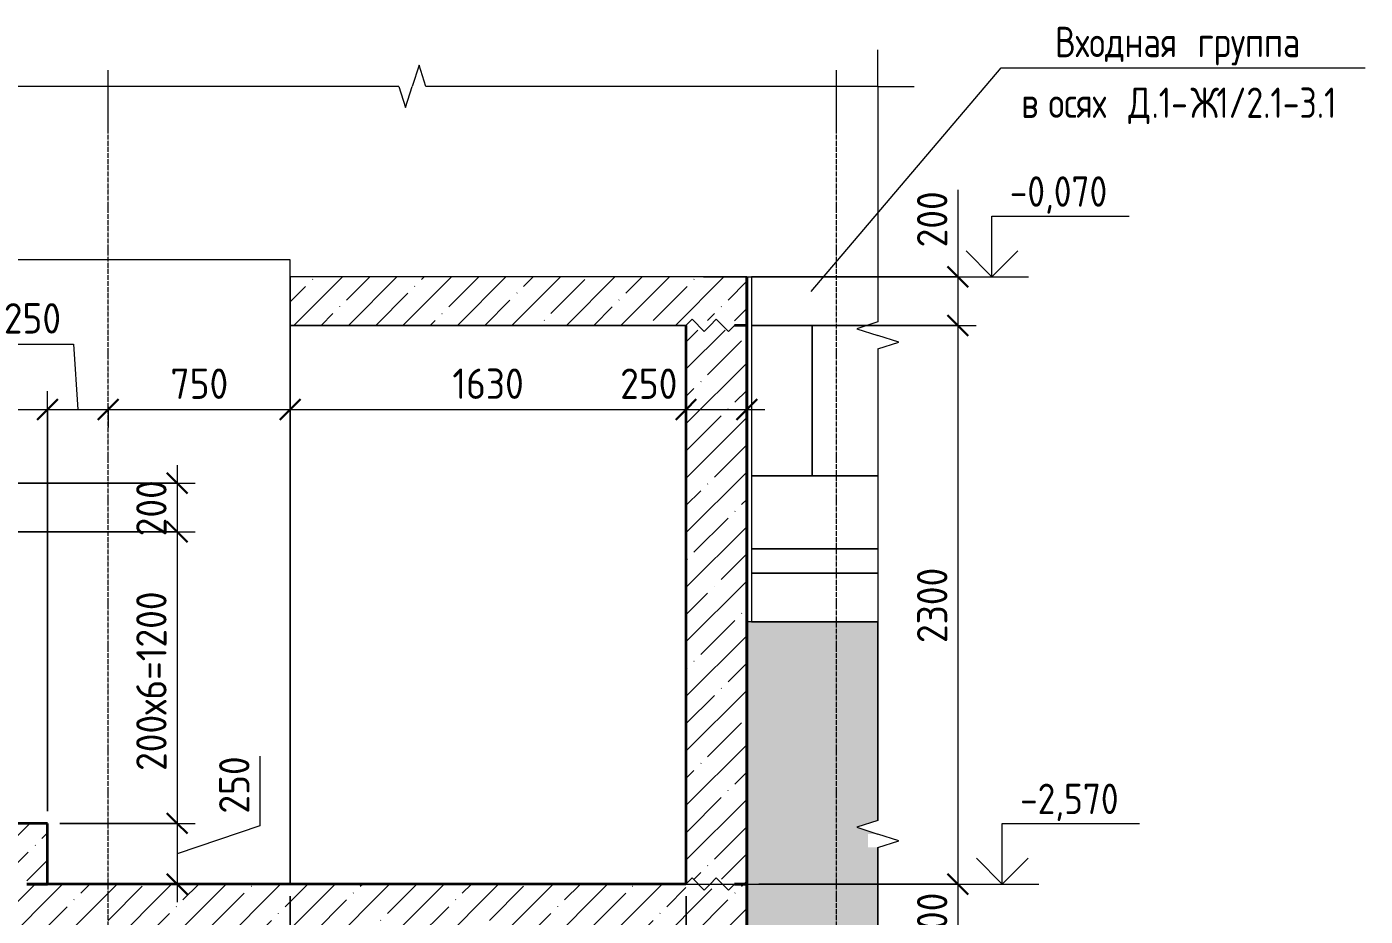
# Model space of a CAD drawing. Header units: millimetres. Extents: x 539 to 57753, y -5039 to 49726.
# Drawn here: x 24565 to 30079, y -2702 to 959 of the extents above; entities that cross this region are included whole.
import ezdxf

# ---------------------------------------------------------------- set-up
doc = ezdxf.new("R2010")
doc.units = ezdxf.units.MM
doc.linetypes.add('01 Штриховая _2 мм_', pattern=[3, 2, -1])
doc.linetypes.add('02 Штрихпунктирная _20 мм_', pattern=[25, 20, -2.5, 0, -2.5])
for name, color, linetype, lineweight in [('AA_Dim', 7, 'Continuous', 9), ('AA_Dim-50', 7, 'Continuous', 9), ('AA_Linii', 7, 'Continuous', 9), ('AA_Oformlenie', 7, 'Continuous', 9), ('AA_Vinoska', 7, 'Continuous', 9), ('AA_Visotnaya otmetka', 7, 'Continuous', 9), ('AF_Element_Гидроизоляция', 253, 'Continuous', 20), ('AF_Lestnica', 7, '01 Штриховая _2 мм_', 9), ('AF_Perekritie', 7, 'Continuous', 60), ('AF_Perekritie_Гидроизоляция', 253, 'Continuous', 20), ('AF_Perekritie_Опалубка', 253, 'Continuous', 20), ('AF_Pokritie', 7, 'Continuous', 9), ('AF_Stena', 7, 'Continuous', 60), ('AF_Stena_Гидроизоляция', 253, 'Continuous', 20), ('AF_Stena_Опалубка', 253, 'Continuous', 20), ('KR_Fundament', 7, 'Continuous', 20), ('Оси', 7, 'Continuous', 9)]:
    doc.layers.add(name, color=color, linetype=linetype, lineweight=lineweight)
doc.styles.add('GOST Common', font='GOST Common.ttf', dxfattribs={"width": 0.85, "height": 125})
doc.styles.add('ISOCPEUR_2', font='isocpeur.ttf', dxfattribs={"width": 0.85, "height": 125})
doc.styles.add('ISOCPEUR_3', font='isocpeur.ttf', dxfattribs={"width": 0.9, "height": 125})
doc.dimstyles.new('00_Точн_3_знака__прозр_', dxfattribs={"dimscale": 304.8, "dimtxt": 124.497647, "dimasz": 0.278871, "dimexe": 0.246063, "dimexo": 0.164042, "dimgap": 0.016404, "dimtad": 1, "dimdec": 3, "dimrnd": 0.001, "dimdsep": 46, "dimtxsty": 'ISOCPEUR_3', "dimblk1": 'OBLIQUE', "dimblk2": 'OBLIQUE', "dimsah": 1, "dimcen": 0.09, "dimdle": 0.246063, "dimazin": 0, "dimtfac": 1, "dimtdec": 4, "dimtix": 1, "dimtmove": 1, "dimatfit": 3, "dimfxl": 1, "dimtvp": 1, "dimtolj": 1, "dimtzin": 0, "dimlwd": 18, "dimlwe": 18, "dimarcsym": 2})
doc.dimstyles.new('00_Точн_3_знака__прозр__1', dxfattribs={"dimscale": 304.8, "dimtxt": 124.497647, "dimasz": 0.278871, "dimexe": 0.246063, "dimexo": 0.164042, "dimgap": 0.016404, "dimtad": 1, "dimdec": 3, "dimrnd": 0.001, "dimdsep": 46, "dimtxsty": 'ISOCPEUR_3', "dimblk1": 'OBLIQUE', "dimblk2": 'OBLIQUE', "dimsah": 1, "dimcen": 0.09, "dimdle": 0.246063, "dimazin": 0, "dimtfac": 1, "dimtdec": 4, "dimtix": 1, "dimtmove": 0, "dimatfit": 3, "dimfxl": 1, "dimtvp": 1, "dimtolj": 1, "dimtzin": 0, "dimlwd": 18, "dimlwe": 18, "dimarcsym": 2})
pattern_1 = [(45, (23889.54, -250), (-112.253, 112.253), []), (45, (24001.8, -250), (-112.253, 112.253), [198.438, -39.688, 1.676, -38.011])]

# ---------------------------------------------------------------- blocks, each defined once
blk = doc.blocks.new('Обобщенные модели 1 - Обобщенные модели 1-3680036-Сечение 0')
at = {"layer": 'AF_Element_Гидроизоляция', "lineweight": 9}
for p, q in [((48565, -1290), (48045, -1290)), ((48045, -1290), (48045, -1490)), ((48045, -1490), (48565, -1490))]:
    blk.add_line(p, q, dxfattribs=at)
blk = doc.blocks.new('Грунт - Грунт-3689481-Сечение 0')
at = {"layer": 'AF_Perekritie_Опалубка', "lineweight": 9}
for p, q in [((48521.4, -270), (48295, -270)), ((48295, -270), (48295, -890)), ((48295, -890), (48565, -890))]:
    blk.add_line(p, q, dxfattribs=at)
blk = doc.blocks.new('Школа429_0_КР_РД_ВходнаяГруппа3_rvt-2-Сечение 0')
at = {"layer": 'AF_Perekritie_Гидроизоляция', "lineweight": 9}
for p, q in [((48521.4, -270), (48295, -270)), ((48295, -270), (48295, -271)), ((48295, -271), (48518.3, -271))]:
    blk.add_line(p, q, dxfattribs=at)
at = {"layer": 'AF_Perekritie_Опалубка', "lineweight": 9}
for p, q in [((48565, -70), (48045, -70)), ((48045, -70), (48045, -270)), ((48045, -270), (48521.4, -270))]:
    blk.add_line(p, q, dxfattribs=at)
at = {"layer": 'AF_Pokritie'}
for p, q in [((48565, -1190), (48045, -1190)), ((48045, -1190), (48045, -1290)), ((48045, -1290), (48565, -1290))]:
    blk.add_line(p, q, dxfattribs=at)
at = {"layer": 'AF_Stena_Опалубка', "lineweight": 9}
for p, q in [((48295, -270), (48045, -270)), ((48045, -270), (48045, -890)), ((48295, -890), (48295, -270)), ((48045, -890), (48295, -890))]:
    blk.add_line(p, q, dxfattribs=at)
at = {"layer": 'KR_Fundament', "lineweight": 9}
for p, q in [((48565, -890), (48045, -890)), ((48045, -890), (48045, -1190)), ((48045, -1190), (48565, -1190))]:
    blk.add_line(p, q, dxfattribs=at)
at = {"layer": 'AF_Element_Гидроизоляция', "lineweight": 20}
blk.add_blockref('Обобщенные модели 1 - Обобщенные модели 1-3680036-Сечение 0', (0, 0), dxfattribs=at)
at = {"layer": 'AF_Perekritie_Опалубка', "lineweight": 20}
blk.add_blockref('Грунт - Грунт-3689481-Сечение 0', (0, 0), dxfattribs=at)
blk = doc.blocks.new('Лестницы 2 - Лестницы 2-3683097-Сечение 0')
at = {"layer": 'AF_Lestnica', "linetype": 'Continuous'}
h = blk.add_hatch(dxfattribs=at)
h.set_pattern_fill('FP_5', color=256, style=0, pattern_type=2)
h.set_pattern_definition([(45, (44383.87, -250), (-112.253, 112.253), []), (45, (44496.13, -250), (-112.253, 112.253), [198.438, -39.688, 1.676, -38.011])])
h.paths.add_polyline_path([(45059.4, -2570), (45145, -2570), (45145, -2320), (44845, -2320), (44845, -2120), (44545, -2120), (44545, -1920), (44245, -1920), (44245, -1720), (43945, -1720), (43945, -1520), (43645, -1520), (43645, -1320), (43345, -1320), (43345, -1120), (42665, -1120), (42665, -1307), (42965, -1307), (42965, -1327), (42995, -1327), (44859.4, -2570), (44859.4, -2550), (45059.4, -2550)])
at = {"layer": 'AF_Lestnica', "linetype": 'Continuous', "lineweight": 35}
for p, q in [((43345, -1120), (42665, -1120)), ((42665, -1120), (42665, -1327)), ((43345, -1320), (43345, -1120)), ((43645, -1320), (43345, -1320)), ((43645, -1520), (43645, -1320)), ((42965, -1327), (42995, -1327)), ((42995, -1327), (44859.4, -2570)), ((43945, -1520), (43645, -1520)), ((43945, -1720), (43945, -1520)), ((44245, -1720), (43945, -1720)), ((44245, -1920), (44245, -1720)), ((44545, -1920), (44245, -1920)), ((44545, -2120), (44545, -1920)), ((44845, -2120), (44545, -2120)), ((44845, -2320), (44845, -2120)), ((45145, -2320), (44845, -2320)), ((45145, -2570), (45145, -2320)), ((45059.4, -2570), (45145, -2570))]:
    blk.add_line(p, q, dxfattribs=at)
blk = doc.blocks.new('011_Прямоугольник обрыва _ЭлУзла_ - 011_Прямоугольник обрыва _ЭлУзла_-3720172-Сечение 0')
at = {"layer": 'AA_Oformlenie'}
for p, q in [((42868.8, 713.9), (46592.5, 713.9)), ((46703.8, 713.9), (48565, 713.9)), ((48565, 713.9), (48565, -255.8)), ((48565, -367.1), (48565, -2307.8)), ((48565, -2419.1), (48565, -3390.1))]:
    blk.add_line(p, q, dxfattribs=at)
blk = doc.blocks.new('Последовательность узлов - 3мм масшт50 маскировка-V2-Сечение 0')
at = {"layer": 'AA_Oformlenie'}
for p, q in [((44859.4, -2570), (44884.4, -2545)), ((44934.4, -2595), (44884.4, -2545)), ((44959.4, -2570), (44934.4, -2595)), ((44959.4, -2570), (44984.4, -2545)), ((45034.4, -2595), (44984.4, -2545)), ((45059.4, -2570), (45034.4, -2595))]:
    blk.add_line(p, q, dxfattribs=at)
blk = doc.blocks.new('Высотные отметки - Стрелка вверх-400292-Сечение 0')
at = {"layer": 'AA_Vinoska'}
for p, q in [((49035.5, 180), (49600.5, 180)), ((49035.5, -70), (49035.5, 180)), ((49035.5, -70), (48929.4, 36.1)), ((49035.5, -70), (49141.5, 36.1)), ((48885.5, -70), (49185.5, -70))]:
    blk.add_line(p, q, dxfattribs=at)
blk = doc.blocks.new('DIMBLOCK74-Сечение 0')
at = {"layer": 'AA_Dim-50', "lineweight": 18}
for p, q in [((25650.7, -2620), (25650.7, -3819.7)), ((25650.7, -3744.7), (25650.7, -2620)), ((24900.7, -3654.8), (24900.7, -3819.7)), ((24900.7, -3744.7), (24900.7, -3654.8)), ((24900.7, -3744.7), (25650.7, -3744.7))]:
    blk.add_line(p, q, dxfattribs=at)
at = {"layer": 'AA_Dim-50', "lineweight": 30}
for p, q in [((24900.7, -3744.7), (24858.2, -3787.2)), ((24900.7, -3744.7), (24943.2, -3702.2)), ((25650.7, -3744.7), (25608.2, -3787.2)), ((25650.7, -3744.7), (25693.2, -3702.2))]:
    blk.add_line(p, q, dxfattribs=at)
at = {"layer": 'AA_Dim-50', "color": 0, "lineweight": 18, "insert": (25157.2, -3576.4), "char_height": 125, "width": 284.429, "attachment_point": 1, "line_spacing_factor": 1.149209, "style": 'ISOCPEUR_3'}
blk.add_mtext('750', dxfattribs=at)
blk = doc.blocks.new('_Oblique')
at = {"color": 0, "linetype": 'ByBlock', "lineweight": -2}
blk.add_line((-0.5, -0.5), (0.5, 0.5), dxfattribs=at)
blk = doc.blocks.new('DIMBLOCK75-Сечение 0')
at = {"layer": 'AA_Dim-50', "lineweight": 18}
for p, q in [((25650.7, -2620), (25650.7, -3819.7)), ((25650.7, -3744.7), (25650.7, -2620)), ((27280.7, -2620), (27280.7, -3819.7)), ((27280.7, -3744.7), (27280.7, -2620)), ((25650.7, -3744.7), (27280.7, -3744.7))]:
    blk.add_line(p, q, dxfattribs=at)
at = {"layer": 'AA_Dim-50', "lineweight": 30}
for p, q in [((25650.7, -3744.7), (25608.2, -3787.2)), ((25650.7, -3744.7), (25693.2, -3702.2)), ((27280.7, -3744.7), (27238.2, -3787.2)), ((27280.7, -3744.7), (27323.2, -3702.2))]:
    blk.add_line(p, q, dxfattribs=at)
at = {"layer": 'AA_Dim-50', "color": 0, "lineweight": 18, "insert": (26318.4, -3576.4), "char_height": 125, "width": 353.382, "attachment_point": 1, "line_spacing_factor": 1.149209, "style": 'ISOCPEUR_3'}
blk.add_mtext('1630', dxfattribs=at)
blk = doc.blocks.new('DIMBLOCK76-Сечение 0')
at = {"layer": 'AA_Dim-50', "lineweight": 18}
for p, q in [((27280.7, -2620), (27280.7, -3819.7)), ((27280.7, -3744.7), (27280.7, -2620)), ((27900.7, -3654.8), (27900.7, -3819.7)), ((27900.7, -3744.7), (27900.7, -3654.8)), ((27280.7, -3744.7), (27975.7, -3744.7))]:
    blk.add_line(p, q, dxfattribs=at)
at = {"layer": 'AA_Dim-50', "lineweight": 30}
for p, q in [((27280.7, -3744.7), (27238.2, -3787.2)), ((27280.7, -3744.7), (27323.2, -3702.2)), ((27900.7, -3744.7), (27858.2, -3787.2)), ((27900.7, -3744.7), (27943.2, -3702.2))]:
    blk.add_line(p, q, dxfattribs=at)
at = {"layer": 'AA_Dim-50', "color": 0, "lineweight": 18, "insert": (27472.2, -3576.4), "char_height": 125, "width": 284.429, "attachment_point": 1, "line_spacing_factor": 1.149209, "style": 'ISOCPEUR_3'}
blk.add_mtext('620', dxfattribs=at)
blk = doc.blocks.new('DIMBLOCK79-Сечение 0')
at = {"layer": 'AA_Dim-50', "lineweight": 18}
for p, q in [((22850.7, -1070), (22850.7, -541)), ((24650.7, -2270), (24650.7, -541)), ((22850.7, -616), (24725.7, -616)), ((22850.7, -616), (22850.7, -1070)), ((23386.4, -616), (23750.7, -616)), ((24204.9, -616), (23386.4, -616)), ((24650.7, -616), (24650.7, -2270))]:
    blk.add_line(p, q, dxfattribs=at)
at = {"layer": 'AA_Dim-50', "lineweight": 30}
for p, q in [((22850.7, -616), (22893.2, -573.5)), ((24650.7, -616), (24693.2, -573.5)), ((22850.7, -616), (22808.2, -658.5)), ((24650.7, -616), (24608.2, -658.5))]:
    blk.add_line(p, q, dxfattribs=at)
at = {"layer": 'AA_Dim-50', "color": 0, "lineweight": 18, "insert": (23436.4, -447.7), "char_height": 125, "width": 922.24, "attachment_point": 1, "line_spacing_factor": 1.149209, "style": 'ISOCPEUR_3'}
blk.add_mtext('300х6=1800', dxfattribs=at)
blk = doc.blocks.new('DIMBLOCK80-Сечение 0')
at = {"layer": 'AA_Dim-50', "lineweight": 30}
for p, q in [((25184.3, -920), (25141.8, -877.5)), ((25184.3, -920), (25226.8, -962.5)), ((25184.3, -1120), (25141.8, -1077.5)), ((25184.3, -1120), (25226.8, -1162.5))]:
    blk.add_line(p, q, dxfattribs=at)
at = {"layer": 'AA_Dim-50', "lineweight": 18}
for p, q in [((25184.3, -845), (25184.3, -1120)), ((22620.7, -920), (25259.3, -920)), ((25184.3, -920), (22620.7, -920)), ((22900.7, -1120), (25259.3, -1120)), ((25184.3, -1120), (22900.7, -1120))]:
    blk.add_line(p, q, dxfattribs=at)
at = {"layer": 'AA_Dim-50', "color": 0, "lineweight": 18, "insert": (25016, -1138.5), "char_height": 125, "width": 284.429, "attachment_point": 1, "rotation": 90, "line_spacing_factor": 1.149209, "style": 'ISOCPEUR_3'}
blk.add_mtext('200', dxfattribs=at)
blk = doc.blocks.new('DIMBLOCK81-Сечение 0')
at = {"layer": 'AA_Dim-50', "lineweight": 30}
for p, q in [((25184.3, -1120), (25141.8, -1077.5)), ((25184.3, -1120), (25226.8, -1162.5)), ((25184.3, -2320), (25141.8, -2277.5)), ((25184.3, -2320), (25226.8, -2362.5))]:
    blk.add_line(p, q, dxfattribs=at)
at = {"layer": 'AA_Dim-50', "lineweight": 18}
for p, q in [((22900.7, -1120), (25259.3, -1120)), ((25184.3, -1120), (22900.7, -1120)), ((25184.3, -1120), (25184.3, -2320)), ((24700.7, -2320), (25259.3, -2320)), ((25184.3, -2320), (24700.7, -2320))]:
    blk.add_line(p, q, dxfattribs=at)
at = {"layer": 'AA_Dim-50', "color": 0, "lineweight": 18, "insert": (25016, -2104.3), "char_height": 125, "width": 922.24, "attachment_point": 1, "rotation": 90, "line_spacing_factor": 1.149209, "style": 'ISOCPEUR_3'}
blk.add_mtext('200х6=1200', dxfattribs=at)
blk = doc.blocks.new('DIMBLOCK82-Сечение 0')
at = {"layer": 'AA_Dim-50', "lineweight": 18}
for p, q in [((25525.7, -2043.1), (25525.7, -2330.1)), ((24700.7, -2320), (25259.3, -2320)), ((25184.3, -2320), (24700.7, -2320)), ((25184.3, -2320), (25184.3, -2645)), ((25525.7, -2330.1), (25184.3, -2445)), ((25194.5, -2570), (25109.3, -2570)), ((25184.3, -2570), (25194.5, -2570))]:
    blk.add_line(p, q, dxfattribs=at)
at = {"layer": 'AA_Dim-50', "lineweight": 30}
for p, q in [((25184.3, -2320), (25141.8, -2277.5)), ((25184.3, -2320), (25226.8, -2362.5)), ((25184.3, -2570), (25141.8, -2527.5)), ((25184.3, -2570), (25226.8, -2612.5))]:
    blk.add_line(p, q, dxfattribs=at)
at = {"layer": 'AA_Dim-50', "color": 0, "lineweight": 18, "insert": (25357.4, -2280.1), "char_height": 125, "width": 284.429, "attachment_point": 1, "rotation": 90, "line_spacing_factor": 1.149209, "style": 'ISOCPEUR_3'}
blk.add_mtext('250', dxfattribs=at)
blk = doc.blocks.new('DIMBLOCK87-Сечение 0')
at = {"layer": 'AA_Dim-50', "lineweight": 18}
for p, q in [((28400.7, 287.8), (28400.7, 0.8)), ((28400.7, 5), (28400.7, -270)), ((28400.7, 0.8), (28400.7, -170)), ((27580.7, -70), (28475.7, -70)), ((28400.7, -70), (27580.7, -70)), ((27580.7, -270), (28475.7, -270)), ((28400.7, -270), (27580.7, -270))]:
    blk.add_line(p, q, dxfattribs=at)
at = {"layer": 'AA_Dim-50', "lineweight": 30}
for p, q in [((28400.7, -70), (28358.2, -27.5)), ((28400.7, -70), (28443.2, -112.5)), ((28400.7, -270), (28358.2, -227.5)), ((28400.7, -270), (28443.2, -312.5))]:
    blk.add_line(p, q, dxfattribs=at)
at = {"layer": 'AA_Dim-50', "color": 0, "lineweight": 18, "insert": (28232.3, 50.8), "char_height": 125, "width": 284.429, "attachment_point": 1, "rotation": 90, "line_spacing_factor": 1.149209, "style": 'ISOCPEUR_3'}
blk.add_mtext('200', dxfattribs=at)
blk = doc.blocks.new('DIMBLOCK88-Сечение 0')
at = {"layer": 'AA_Dim-50', "lineweight": 18}
for p, q in [((27580.7, -270), (28475.7, -270)), ((28400.7, -270), (27580.7, -270)), ((28400.7, -270), (28400.7, -2570)), ((27580.7, -2570), (28475.7, -2570)), ((28400.7, -2570), (27580.7, -2570))]:
    blk.add_line(p, q, dxfattribs=at)
at = {"layer": 'AA_Dim-50', "lineweight": 30}
for p, q in [((28400.7, -270), (28358.2, -227.5)), ((28400.7, -270), (28443.2, -312.5)), ((28400.7, -2570), (28358.2, -2527.5)), ((28400.7, -2570), (28443.2, -2612.5))]:
    blk.add_line(p, q, dxfattribs=at)
at = {"layer": 'AA_Dim-50', "color": 0, "lineweight": 18, "insert": (28232.3, -1578), "char_height": 125, "width": 379.239, "attachment_point": 1, "rotation": 90, "line_spacing_factor": 1.149209, "style": 'ISOCPEUR_3'}
blk.add_mtext('2300', dxfattribs=at)
blk = doc.blocks.new('DIMBLOCK89-Сечение 0')
at = {"layer": 'AA_Dim-50', "lineweight": 30}
for p, q in [((28400.7, -2570), (28358.2, -2527.5)), ((28400.7, -2570), (28443.2, -2612.5)), ((28400.7, -2870), (28358.2, -2827.5)), ((28400.7, -2870), (28443.2, -2912.5))]:
    blk.add_line(p, q, dxfattribs=at)
at = {"layer": 'AA_Dim-50', "lineweight": 18}
for p, q in [((27580.7, -2570), (28475.7, -2570)), ((28400.7, -2570), (27580.7, -2570)), ((28400.7, -2570), (28400.7, -2870)), ((27680.7, -2870), (28475.7, -2870)), ((28400.7, -2870), (27680.7, -2870))]:
    blk.add_line(p, q, dxfattribs=at)
at = {"layer": 'AA_Dim-50', "color": 0, "lineweight": 18, "insert": (28232.3, -2838.5), "char_height": 125, "width": 284.429, "attachment_point": 1, "rotation": 90, "line_spacing_factor": 1.149209, "style": 'ISOCPEUR_3'}
blk.add_mtext('300', dxfattribs=at)
blk = doc.blocks.new('DIMBLOCK93-Сечение 0')
at = {"layer": 'AA_Dim-50', "lineweight": 18}
for p, q in [((24470.6, -347), (24757.6, -347)), ((24757.6, -347), (24775.7, -616)), ((24650.7, -2270), (24650.7, -541)), ((24900.7, -605.9), (24900.7, -691)), ((24900.7, -616), (24900.7, -605.9)), ((24575.7, -616), (24900.7, -616)), ((24650.7, -616), (24650.7, -2270))]:
    blk.add_line(p, q, dxfattribs=at)
at = {"layer": 'AA_Dim-50', "lineweight": 30}
for p, q in [((24650.7, -616), (24693.2, -573.5)), ((24900.7, -616), (24943.2, -573.5)), ((24650.7, -616), (24608.2, -658.5)), ((24900.7, -616), (24858.2, -658.5))]:
    blk.add_line(p, q, dxfattribs=at)
at = {"layer": 'AA_Dim-50', "color": 0, "lineweight": 18, "insert": (24470.6, -178.7), "char_height": 125, "width": 284.429, "attachment_point": 1, "line_spacing_factor": 1.149209, "style": 'ISOCPEUR_3'}
blk.add_mtext('250', dxfattribs=at)
blk = doc.blocks.new('DIMBLOCK94-Сечение 0')
at = {"layer": 'AA_Dim-50', "lineweight": 30}
for p, q in [((24900.7, -616), (24943.2, -573.5)), ((25650.7, -616), (25693.2, -573.5)), ((24900.7, -616), (24858.2, -658.5)), ((25650.7, -616), (25608.2, -658.5))]:
    blk.add_line(p, q, dxfattribs=at)
at = {"layer": 'AA_Dim-50', "lineweight": 18}
for p, q in [((24900.7, -605.9), (24900.7, -691)), ((24900.7, -616), (24900.7, -605.9)), ((25650.7, -605.9), (25650.7, -691)), ((25650.7, -616), (25650.7, -605.9)), ((24900.7, -616), (25650.7, -616))]:
    blk.add_line(p, q, dxfattribs=at)
at = {"layer": 'AA_Dim-50', "color": 0, "lineweight": 18, "insert": (25157.2, -447.7), "char_height": 125, "width": 284.429, "attachment_point": 1, "line_spacing_factor": 1.149209, "style": 'ISOCPEUR_3'}
blk.add_mtext('750', dxfattribs=at)
blk = doc.blocks.new('DIMBLOCK95-Сечение 0')
at = {"layer": 'AA_Dim-50', "lineweight": 30}
for p, q in [((25650.7, -616), (25693.2, -573.5)), ((27280.7, -616), (27323.2, -573.5)), ((25650.7, -616), (25608.2, -658.5)), ((27280.7, -616), (27238.2, -658.5))]:
    blk.add_line(p, q, dxfattribs=at)
at = {"layer": 'AA_Dim-50', "lineweight": 18}
for p, q in [((25650.7, -605.9), (25650.7, -691)), ((25650.7, -616), (25650.7, -605.9)), ((27280.7, -605.9), (27280.7, -691)), ((27280.7, -616), (27280.7, -605.9)), ((25650.7, -616), (27355.7, -616))]:
    blk.add_line(p, q, dxfattribs=at)
at = {"layer": 'AA_Dim-50', "color": 0, "lineweight": 18, "insert": (26318.4, -447.7), "char_height": 125, "width": 353.382, "attachment_point": 1, "line_spacing_factor": 1.149209, "style": 'ISOCPEUR_3'}
blk.add_mtext('1630', dxfattribs=at)
blk = doc.blocks.new('010_Текст с выноской - Текст 2 строки-3729170-Сечение 0')
at = {"layer": 'AA_Vinoska'}
blk.add_line((49073, 789.8), (50573, 789.8), dxfattribs=at)
blk = doc.blocks.new('DIMBLOCK103-Сечение 0')
at = {"layer": 'AA_Dim-50', "lineweight": 30}
for p, q in [((27280.7, -616), (27323.2, -573.5)), ((27530.7, -616), (27573.2, -573.5)), ((27280.7, -616), (27238.2, -658.5)), ((27530.7, -616), (27488.2, -658.5))]:
    blk.add_line(p, q, dxfattribs=at)
at = {"layer": 'AA_Dim-50', "lineweight": 18}
for p, q in [((27280.7, -605.9), (27280.7, -691)), ((27280.7, -616), (27280.7, -605.9)), ((27530.7, -605.9), (27530.7, -691)), ((27530.7, -616), (27530.7, -605.9)), ((27009.4, -616), (27296.4, -616)), ((27205.7, -616), (27605.7, -616)), ((27296.4, -616), (27405.7, -616))]:
    blk.add_line(p, q, dxfattribs=at)
at = {"layer": 'AA_Dim-50', "color": 0, "lineweight": 18, "insert": (27009.4, -447.7), "char_height": 125, "width": 284.429, "attachment_point": 1, "line_spacing_factor": 1.149209, "style": 'ISOCPEUR_3'}
blk.add_mtext('250', dxfattribs=at)

msp = doc.modelspace()

# ---------------------------------------------------------------- hatches: boundary and pattern name
at = {"layer": 'AA_Oformlenie'}
h = msp.add_hatch(dxfattribs=at)
h.set_pattern_fill('FP_9', color=250, style=0, pattern_type=2)
h.set_pattern_definition([(228.013, (24255.3, 258), (-4063.98296, -4572.01447), [68.344, -6766.097]), (184.97, (24209.58, 207.2), (6095.998235, 508.02755), [117.281, -11610.81]), (132.51, (24092.74, 197.04), (5079.95691, -5588.03992), [82.696, -8186.944]), (267.274, (23894.62, 70.04), (507.94474, 10160.00239), [106.801, -10573.287]), (292.834, (23889.54, -36.64), (-2540.03643, 6095.98479), [104.727, -10367.961]), (357.274, (23930.18, -133.16), (-10160.00239, 507.94474), [106.801, -10573.287]), (37.694, (24036.86, -138.24), (-6604.02127, -5079.9716), [141.239, -13982.623]), (72.255, (24148.62, -51.88), (3556.06437, 11175.979774), [133.344, -13201.051]), (121.43, (24189.26, 75.12), (-4064.05045, 6603.96888), [107.163, -10609.109]), (175.236, (24133.38, 166.56), (5587.99703, -508.03486), [122.343, -5994.788]), (222.397, (24011.46, 176.72), (-6096.042793, -5587.953647), [158.216, -15663.355]), (138.814, (24397.54, 64.96), (-3555.99644, 3048.0045), [54, -5346.113]), (171.469, (24356.9, 100.52), (6603.99527, -1016.02695), [102.736, -10170.928]), (225, (24255.3, 115.76), (6e-14, -508), [71.84, -646.58]), (203.199, (24219.74, 176.72), (2539.993, 1016.019), [38.688, -3830.124]), (291.801, (24184.18, 161.48), (-507.9893, 1524.0036), [54.713, -2680.95]), (30.964, (24204.5, 110.68), (1523.9959, 1016.0063), [88.864, -2873.26]), (161.565, (24280.7, 156.4), (1015.9995, -508.001), [64.257, -1542.18]), (16.389, (23889.54, 161.48), (5080.01418, 1523.95193), [90.018, -8911.765]), (70.346, (23975.9, 186.88), (-2032.01758, -5587.99429), [75.52, -7476.443]), (293.199, (24280.7, 258), (-1016.019, 2539.99304), [77.376, -3791.437]), (343.61, (24311.18, 186.88), (-5079.98758, 1524.0406), [90.018, -8911.765]), (339.444, (23889.54, -153.48), (-2540.0012, 1015.99825), [86.807, -4253.547]), (294.775, (23970.82, -183.96), (-2539.9866, 5588.0063), [72.734, -7200.72]), (66.801, (24285.78, -250), (1016.019, 2539.993), [77.376, -3791.437]), (17.354, (24316.26, -178.88), (-6604.00137, -2031.99704), [85.157, -8430.475]), (69.444, (24036.86, -250), (-1015.99825, -2540.0012), [43.404, -4296.95]), (101.31, (24255.3, -250), (-508.0024, 2031.9995), [25.903, -2564.4]), (165.964, (24250.22, -224.6), (1524.002, -507.9934), [104.727, -1989.81]), (186.009, (24148.62, -199.2), (5079.99949, 507.99935), [97.053, -9608.273]), (303.69, (24204.5, 64.96), (-507.9988, 1016.001), [73.265, -1758.355]), (353.157, (24245.14, 4), (8635.99603, -1016.03442), [127.911, -12663.202]), (60.945, (24372.14, -11.24), (-2032.0253, -3555.9859), [52.302, -5177.878]), (90, (24397.54, 34.5), (-508, 508), [30.48, -477.52]), (120.256, (24138.46, -183.96), (2031.9722, -3556.01508), [70.573, -6986.788]), (48.013, (24102.9, -123), (4063.98296, 4572.01447), [136.69, -6697.752]), (0, (24194.34, -21.4), (508, 508), [132.08, -375.92]), (325.305, (24326.42, -21.4), (-5080.00937, 3555.98659), [80.322, -7951.863]), (254.055, (24392.46, -67.12), (-507.9861, -2032.0035), [73.966, -3624.33]), (207.646, (24372.14, -138.24), (-9651.99768, -5080.003305), [120.429, -11922.493]), (175.426, (24265.46, -194.12), (-6603.999606, 508.00939), [127.406, -12613.17])])
h.paths.add_polyline_path([(28070.6655, -3390.133), (28070.6655, -2419.1336), (28030.5101, -2419.1336), (28030.5101, -2364.1336), (28070.6655, -2364.1336), (27984.0154, -2335.9793), (28070.6655, -2307.825), (28070.6655, -1490), (27531.6653, -1490), (27531.6653, -2869), (27630.6653, -2869), (27630.6653, -3170), (20870.6655, -3170), (20870.6655, -2970), (20869.6655, -2970), (20869.6655, -380), (20400.6656, -380), (20400.6656, -2307.825), (20439.9183, -2307.825), (20439.9183, -2364.1336), (20400.6656, -2364.1336), (20487.2681, -2391.6336), (20400.6656, -2419.1336), (20400.6656, -3390.133), (22263.1656, -3390.133), (22263.1656, -3349.9776), (22318.1656, -3349.9776), (22318.1656, -3390.133), (22346.3199, -3303.4829), (22374.4742, -3390.133), (26098.1655, -3390.133), (26098.1655, -3349.9776), (26153.1655, -3349.9776), (26153.1655, -3390.133), (26181.3199, -3303.4829), (26209.4742, -3390.133)])
at = {"layer": 'AF_Perekritie', "lineweight": 9}
h = msp.add_hatch(dxfattribs=at)
h.set_pattern_fill('FP_5', color=256, style=0, pattern_type=2)
h.set_pattern_definition(pattern_1)
h.paths.add_polyline_path([(27530.6653, -270), (27530.6653, -70), (25650.6656, -70), (25650.6656, -270), (27280.6653, -270), (27280.6653, -250), (27480.6653, -250), (27480.6653, -270)])
h = msp.add_hatch(dxfattribs=at)
h.set_pattern_fill('FP_5', color=256, style=0, pattern_type=2)
h.set_pattern_definition(pattern_1)
h.paths.add_polyline_path([(27530.6653, -2870), (27530.6653, -2570), (27480.6653, -2570), (27480.6653, -2590), (27280.6653, -2590), (27280.6653, -2570), (24565.1104, -2570), (24565.1104, -2590), (24365.1104, -2590), (24365.1104, -2570), (21070.666, -2570), (21070.666, -2589), (20870.666, -2589), (20870.666, -2870), (27480.6653, -2870)])
at = {"layer": 'AF_Stena', "lineweight": 9}
h = msp.add_hatch(dxfattribs=at)
h.set_pattern_fill('FP_5', color=256, style=0, pattern_type=2)
h.set_pattern_definition(pattern_1)
h.paths.add_polyline_path([(27530.6653, -2570), (27530.6653, -270), (27480.6653, -270), (27480.6653, -290), (27280.6653, -290), (27280.6653, -2550), (27480.6653, -2550), (27480.6653, -2570)])

# ---------------------------------------------------------------- linework, layer by layer
at = {"layer": 'AA_Linii'}
for p, q in [((28070.6655, -1490), (27531.6653, -1490)), ((27531.6653, -1490), (27531.6653, -2869)), ((28070.6655, -2307.825), (28070.6655, -1490)), ((28070.6655, -3390.133), (28070.6655, -2419.1336))]:
    msp.add_line(p, q, dxfattribs=at)
at = {"layer": 'AA_Vinoska'}
for p, q in [((28070.6655, 713.8646), (28070.6655, 863.8646)), ((26181.3199, 800.5148), (26153.1655, 713.8646)), ((26209.4742, 713.8646), (26181.3199, 800.5148)), ((27796.9582, -130.5322), (28578.625, 789.8177)), ((26098.1655, 713.8646), (26125.6655, 627.2621)), ((26125.6655, 627.2621), (26153.1655, 713.8646)), ((28070.6655, 713.8646), (28220.6655, 713.8646)), ((28070.6655, -255.8261), (27984.0154, -283.9805)), ((27984.0154, -283.9805), (28070.6655, -312.1348)), ((28157.2681, -339.6348), (28070.6655, -312.1348)), ((28070.6655, -367.1348), (28157.2681, -339.6348)), ((28070.6655, -2307.825), (27984.0154, -2335.9793)), ((27984.0154, -2335.9793), (28070.6655, -2364.1336)), ((28157.2681, -2391.6336), (28070.6655, -2364.1336)), ((28070.6655, -2419.1336), (28157.2681, -2391.6336))]:
    msp.add_line(p, q, dxfattribs=at)
at = {"layer": 'AA_Visotnaya otmetka'}
for p, q in [((27352.9753, -70), (28541.1289, -70)), ((27352.9753, -70), (27352.9753, -70)), ((27180.8249, -2570), (28583.5063, -2570)), ((27180.8249, -2570), (27180.8249, -2570))]:
    msp.add_line(p, q, dxfattribs=at)
at = {"layer": 'AF_Perekritie_Гидроизоляция', "lineweight": 9}
for p, q in [((27280.6653, -2569), (24565.1104, -2569)), ((24565.1104, -2570), (27280.6653, -2570)), ((27530.6653, -2569), (27480.6653, -2569)), ((27480.6653, -2570), (27530.6653, -2570)), ((27530.6653, -2570), (27530.6653, -2569))]:
    msp.add_line(p, q, dxfattribs=at)
at = {"layer": 'AF_Perekritie_Опалубка', "lineweight": 9}
for p, q in [((27530.6653, -70), (25650.6656, -70)), ((25650.6656, -70), (25650.6656, -270)), ((27530.6653, -270), (27530.6653, -70)), ((25650.6656, -270), (27280.6653, -270)), ((27480.6653, -270), (27530.6653, -270))]:
    msp.add_line(p, q, dxfattribs=at)
at = {"layer": 'AF_Stena_Гидроизоляция', "lineweight": 35}
for p, q in [((27530.6653, -70), (27530.6653, -2970)), ((27531.6653, -70), (27530.6653, -70)), ((27531.6653, -2970), (27531.6653, -70))]:
    msp.add_line(p, q, dxfattribs=at)
at = {"layer": 'AF_Stena_Опалубка'}
for p, q in [((25650.6656, 0), (22820.6655, 0)), ((25650.6656, -2570), (25650.6656, 0)), ((27280.6653, -270), (25650.6656, -270)), ((25650.6656, -270), (25650.6656, -2570)), ((27280.6653, -2570), (27280.6653, -270)), ((24565.1104, -2570), (25650.6656, -2570)), ((25650.6656, -2570), (27280.6653, -2570))]:
    msp.add_line(p, q, dxfattribs=at)
at = {"layer": 'AF_Stena_Опалубка', "lineweight": 35}
for p, q in [((27280.6653, -270), (27280.6653, -2570)), ((27530.6653, -270), (27480.6653, -270)), ((27530.6653, -2570), (27530.6653, -270)), ((27480.6653, -2570), (27530.6653, -2570))]:
    msp.add_line(p, q, dxfattribs=at)
at = {"layer": 'KR_Fundament', "lineweight": 35}
for p, q in [((27280.6653, -2570), (24565.1104, -2570)), ((27530.6653, -2570), (27480.6653, -2570)), ((27530.6653, -2870), (27530.6653, -2570))]:
    msp.add_line(p, q, dxfattribs=at)
at = {"layer": 'Оси'}
for p, q in [((24900.6656, 530.444), (24900.6656, 780.444)), ((27900.6656, 530.444), (27900.6656, 780.444))]:
    msp.add_line(p, q, dxfattribs=at)
at = {"layer": 'Оси', "linetype": '02 Штрихпунктирная _20 мм_'}
for p, q in [((24900.6656, -4123.9438), (24900.6656, 530.444)), ((27900.6656, -4123.9438), (27900.6656, 530.444))]:
    msp.add_line(p, q, dxfattribs=at)

# ---------------------------------------------------------------- block references
at = {"color": 10, "lineweight": 5}
msp.add_blockref('Школа429_0_КР_РД_ВходнаяГруппа3_rvt-2-Сечение 0', (-20494.3344, 0), dxfattribs=at)
at = {"layer": 'AA_Oformlenie'}
for name, p in [('011_Прямоугольник обрыва _ЭлУзла_ - 011_Прямоугольник обрыва _ЭлУзла_-3720172-Сечение 0', (-20494.3344, 0)), ('Последовательность узлов - 3мм масшт50 маскировка-V2-Сечение 0', (-17578.7795, 2300)), ('Последовательность узлов - 3мм масшт50 маскировка-V2-Сечение 0', (-17578.7795, 0))]:
    msp.add_blockref(name, p, dxfattribs=at)
at = {"layer": 'AA_Vinoska'}
for name in ['010_Текст с выноской - Текст 2 строки-3729170-Сечение 0', 'Высотные отметки - Стрелка вверх-400292-Сечение 0']:
    msp.add_blockref(name, (-20494.3344, 0), dxfattribs=at)
at = {"layer": 'AA_Visotnaya otmetka'}
msp.add_blockref('Высотные отметки - Стрелка вверх-400292-Сечение 0', (-20451.957, -2500), dxfattribs=at)
at = {"layer": 'AF_Lestnica'}
msp.add_blockref('Лестницы 2 - Лестницы 2-3683097-Сечение 0', (-20494.3344, 0), dxfattribs=at)

# ---------------------------------------------------------------- texts
at = {"layer": 'AA_Vinoska', "char_height": 125, "attachment_point": 1, "style": 'GOST Common'}
for s, insert, width in [('Входная', (28800.5766, 958.9329), 667.805687), ('\\fGOST Common|b0|i0|c204|p34|;\\W.85; ', (29351.5714, 958.9329), 44.293234), ('группа', (29388.1169, 958.9329), 562.183359), ('\\fGOST Common|b0|i0|c204|p34|;\\W.85;в', (28661.3891, 708.9329), 91.993641), ('\\fGOST Common|b0|i0|c204|p34|;\\W.85; ', (28737.2914, 708.9329), 44.293234), ('осях', (28773.837, 708.9329), 354.345875), ('\\fGOST Common|b0|i0|c204|p34|;\\W.85; ', (29066.2016, 708.9329), 44.293234), ('\\fGOST Common|b0|i0|c204|p34|;\\W.85;Д', (29102.7472, 708.9329), 115.843844), ('.1-', (29198.3279, 708.9329), 194.208797), ('\\fGOST Common|b0|i0|c204|p34|;\\W.85;Ж', (29358.5662, 708.9329), 129.472531), ('1/2.1-3.1', (29465.3917, 708.9329), 637.141141)]:
    msp.add_mtext(s, dxfattribs=dict(at, insert=insert, width=width))
at = {"layer": 'AA_Visotnaya otmetka', "char_height": 125, "width": 484.01503, "attachment_point": 1, "line_spacing_factor": 1.149209, "style": 'ISOCPEUR_2'}
for s, insert in [('-0,070', (28614.456, 343.307)), ('-2,570', (28656.8334, -2156.693))]:
    msp.add_mtext(s, dxfattribs=dict(at, insert=insert))

# ---------------------------------------------------------------- dimensions: what is measured, and where the dimension line sits
at = {"layer": 'AA_Dim', "lineweight": 18}
for base, p1, p2, override, picture, middle in [((28400.656, -270), (27530.6653, -70), (27530.6653, -270), {"dimpost": '<>', "dimfxl": 200}, 'DIMBLOCK87-Сечение 0', (28315.6824, 193.0131)), ((25184.3486, -2570), (24650.6655, -2320), (25244.4526, -2570), {"dimpost": '<>', "dimfxl": 644.269444}, 'DIMBLOCK82-Сечение 0', (25440.738, -2137.922))]:
    dim = msp.add_linear_dim(base=base, p1=p1, p2=p2, angle=90, dimstyle='00_Точн_3_знака__прозр_', override=override, dxfattribs=at)
    dim.commit()
    dim.dimension.update_dxf_attribs({"geometry": picture, "text_midpoint": middle, "dimtype": 160, "text_rotation": 90})
for base, p1, p2, override, picture, middle in [((24900.6656, -616.0151), (24650.6655, -2320), (24900.6656, -555.911), {"dimpost": '<>', "dimfxl": 1781.715479}, 'DIMBLOCK93-Сечение 0', (24612.7783, -262.0202)), ((24650.6655, -616.0151), (22850.6655, -1120), (24650.6655, -2320), {"dimpost": '300х6=<>', "dimfxl": 2163.330765}, 'DIMBLOCK79-Сечение 0', (23897.4875, -531.0414)), ((27530.6653, -616.0151), (27280.6653, -555.911), (27530.6653, -555.911), {"dimpost": '<>', "dimfxl": 250}, 'DIMBLOCK103-Сечение 0', (27151.5968, -531.0414))]:
    dim = msp.add_linear_dim(base=base, p1=p1, p2=p2, dimstyle='00_Точн_3_знака__прозр_', override=override, dxfattribs=at)
    dim.commit()
    dim.dimension.update_dxf_attribs({"geometry": picture, "text_midpoint": middle, "dimtype": 160})
for base, p1, p2, override, picture, middle in [((28400.656, -2570), (27530.6653, -270), (27530.6653, -2570), {"dimpost": '<>', "dimfxl": 2300}, 'DIMBLOCK88-Сечение 0', (28333.156, -1420)), ((25184.3486, -1120), (22570.6655, -919.9998), (22850.6655, -1120), {"dimpost": '<>', "dimfxl": 344.093149}, 'DIMBLOCK80-Сечение 0', (25116.8486, -1019.9999)), ((25184.3486, -2320), (22850.6655, -1120), (24650.6655, -2320), {"dimpost": '200х6=<>', "dimfxl": 2163.330765}, 'DIMBLOCK81-Сечение 0', (25116.8486, -1720)), ((28400.656, -2870), (27530.6653, -2570), (27630.6653, -2870), {"dimpost": '<>', "dimfxl": 316.227766}, 'DIMBLOCK89-Сечение 0', (28333.156, -2720))]:
    dim = msp.add_linear_dim(base=base, p1=p1, p2=p2, angle=90, dimstyle='00_Точн_3_знака__прозр__1', override=override, dxfattribs=at)
    dim.commit()
    dim.dimension.update_dxf_attribs({"geometry": picture, "text_midpoint": middle})
for base, p1, p2, override, picture, middle in [((25650.6656, -616.0151), (24900.6656, -555.911), (25650.6656, -555.911), {"dimpost": '<>', "dimfxl": 750}, 'DIMBLOCK94-Сечение 0', (25275.6656, -548.5151)), ((27280.6653, -616.0151), (25650.6656, -555.911), (27280.6653, -555.911), {"dimpost": '<>', "dimfxl": 1629.999701}, 'DIMBLOCK95-Сечение 0', (26465.6654, -548.5151)), ((25650.6656, -3744.7345), (24900.6656, -3604.8), (25650.6656, -2570), {"dimpost": '<>', "dimfxl": 1278.010579}, 'DIMBLOCK74-Сечение 0', (25275.6656, -3677.2345)), ((27280.6653, -3744.7345), (25650.6656, -2570), (27280.6653, -2570), {"dimpost": '<>', "dimfxl": 1629.999701}, 'DIMBLOCK75-Сечение 0', (26465.6654, -3677.2345)), ((27900.6656, -3744.7345), (27280.6653, -2570), (27900.6656, -3604.8), {"dimpost": '<>', "dimfxl": 1206.321437}, 'DIMBLOCK76-Сечение 0', (27590.6654, -3677.2345))]:
    dim = msp.add_linear_dim(base=base, p1=p1, p2=p2, dimstyle='00_Точн_3_знака__прозр__1', override=override, dxfattribs=at)
    dim.commit()
    dim.dimension.update_dxf_attribs({"geometry": picture, "text_midpoint": middle})

doc.saveas('drawing.dxf')
